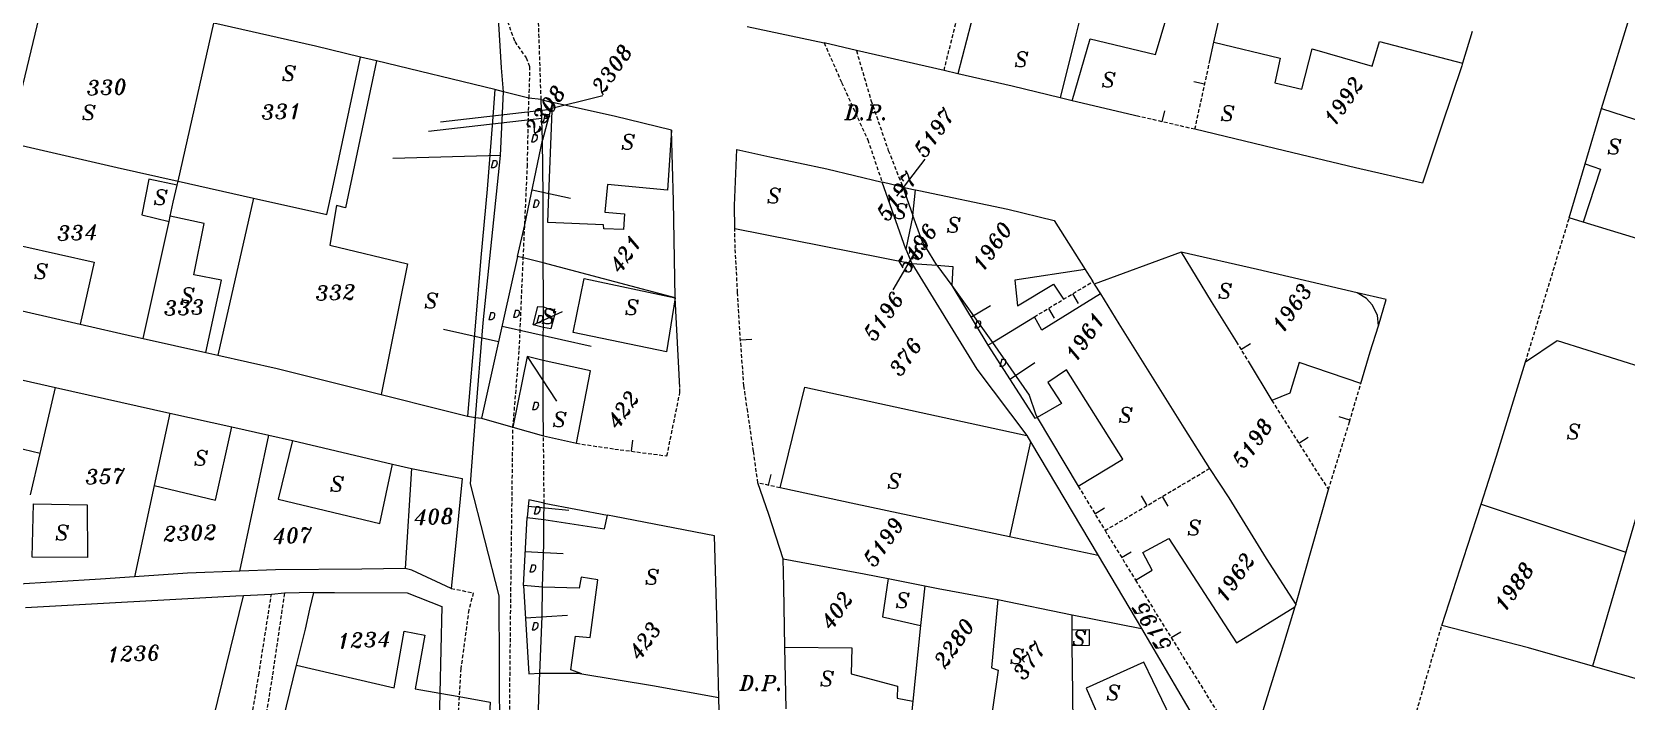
# Model space of a CAD drawing. Extents: x -334462 to -332769, y -29481 to -26664.
# Drawn here: x -333851.5 to -333745.1, y -28750.7 to -28706.1 of the extents above; entities that cross this region are included whole.
import ezdxf
from ezdxf.enums import TextEntityAlignment as Align

# ---------------------------------------------------------------- set-up
doc = ezdxf.new("R2010")
doc.units = 0
doc.header["$MEASUREMENT"] = 0
doc.linetypes.add('HIDDEN', pattern=[0.375, 0.25, -0.125])
for name, color, linetype in [('17', 7, 'CONTINUOUS'), ('18', 7, 'CONTINUOUS'), ('20', 7, 'CONTINUOUS'), ('DP$DIVIDING$LINE', 7, 'CONTINUOUS'), ('EASEMENT$BOUNDA$', 7, 'CONTINUOUS'), ('ENC$$ST$$A$$TEXT', 7, 'CONTINUOUS'), ('ENCRO$$AREA$TEXT', 7, 'CONTINUOUS'), ('ENCROACHED$WALL', 7, 'CONTINUOUS'), ('MAP$SHEET$BOUND$', 7, 'CONTINUOUS'), ('OUTER$FRAME', 7, 'CONTINUOUS'), ('PARCEL$BOUNDARY', 7, 'CONTINUOUS'), ('PARCEL$NUMBER', 7, 'CONTINUOUS'), ('STRUC$$FOOTPRINT', 7, 'CONTINUOUS')]:
    doc.layers.add(name, color=color, linetype=linetype)
doc.styles.add('ITALICT', font='ITALICT', dxfattribs={"height": 0.2})

msp = doc.modelspace()

# ---------------------------------------------------------------- linework, layer by layer
at = {"layer": '17', "color": 1, "linetype": 'Continuous'}
for p, q in [((-333773.21, -28709.55), (-333773.94, -28709.39)), ((-333776.04, -28712.05), (-333775.87, -28711.32)), ((-333782.03, -28723.53), (-333781.65, -28724.17)), ((-333777.04, -28737.66), (-333777.43, -28737.01)), ((-333776.04, -28737.06), (-333775.66, -28737.7))]:
    msp.add_line(p, q, dxfattribs=at)
at = {"layer": '18', "color": 1, "linetype": 'Continuous'}
for p, q in [((-333783.64, -28724.51), (-333783.25, -28725.15)), ((-333804.2, -28726.61), (-333803.45, -28726.55)), ((-333770.79, -28727.24), (-333770.15, -28726.85)), ((-333763.51, -28731.97), (-333764.22, -28731.75)), ((-333811.47, -28734.04), (-333811.38, -28733.3)), ((-333766.92, -28733.5), (-333766.29, -28733.1)), ((-333802.33, -28736.31), (-333802.16, -28735.58)), ((-333780.54, -28738.21), (-333779.9, -28737.82)), ((-333778.75, -28741.14), (-333778.11, -28740.75)), ((-333775.44, -28746.48), (-333774.8, -28746.09))]:
    msp.add_line(p, q, dxfattribs=at)
at = {"layer": 'DP$DIVIDING$LINE', "color": 2, "linetype": 'HIDDEN'}
for p, q in [((-333817.51, -28710.56), (-333817.78, -28702.39)), ((-333818.7, -28721.13), (-333818.6, -28718.92)), ((-333817.31, -28737.5), (-333817.35, -28733)), ((-333822.99, -28750.41), (-333823.27, -28754.97))]:
    msp.add_line(p, q, dxfattribs=at)
at = {"layer": 'DP$DIVIDING$LINE', "color": 30, "linetype": 'HIDDEN'}
for p, q in [((-333751.78, -28728.07), (-333748.87, -28718.47)), ((-333759.05, -28751.38), (-333757.38, -28745.68))]:
    msp.add_line(p, q, dxfattribs=at)
at = {"layer": 'DP$DIVIDING$LINE', "color": 2, "linetype": 'HIDDEN'}
for points in [[(-333815.41, -28673.7), (-333815.98, -28675.23), (-333817.39, -28678.84), (-333818.23, -28681.19), (-333819.54, -28688.61), (-333820.1, -28694.86), (-333820.12, -28701.11), (-333819.89, -28705), (-333819.27, -28706.7), (-333818.52, -28707.78), (-333818.28, -28708.36), (-333818.33, -28710.47)], [(-333798.62, -28706.78), (-333797.45, -28709.42), (-333796.38, -28711.77), (-333795.7, -28713.25), (-333794.74, -28716.09)], [(-333796.46, -28707.3), (-333795.49, -28710.61), (-333794.33, -28713.96), (-333793.36, -28716.41)], [(-333818.6, -28718.92), (-333818.43, -28715.05), (-333818.33, -28710.47)], [(-333819.39, -28732.44), (-333818.97, -28727.25), (-333818.7, -28721.13)], [(-333818.79, -28788.48), (-333819.05, -28780.43), (-333819.23, -28776.26), (-333819.75, -28764.77), (-333819.53, -28743.36), (-333819.39, -28732.44)], [(-333823.51, -28743.19), (-333822.04, -28743.49), (-333822.34, -28744.63), (-333822.87, -28748.54), (-333822.99, -28750.41)]]:
    msp.add_lwpolyline(points, dxfattribs=at)
at = {"layer": 'EASEMENT$BOUNDA$', "color": 3, "linetype": 'HIDDEN'}
for points in [[(-333840.51, -28774.47), (-333839.57, -28768.85), (-333837.98, -28758.72), (-333836.36, -28748.96), (-333835.52, -28743.59)], [(-333834.65, -28743.52), (-333835.46, -28749.04), (-333836.33, -28754.46), (-333837.66, -28763.84)]]:
    msp.add_lwpolyline(points, dxfattribs=at)
at = {"layer": 'ENC$$ST$$A$$TEXT', "color": 1, "linetype": 'Continuous'}
for p, q in [((-333816.88, -28711.23), (-333824.24, -28712.08)), ((-333817.46, -28711.83), (-333825.04, -28712.7)), ((-333820.22, -28714.31), (-333827.41, -28714.5)), ((-333788.82, -28725.1), (-333787.5, -28724.31)), ((-333818.04, -28725.6), (-333816.08, -28724.72)), ((-333820.35, -28726.74), (-333824.02, -28725.92)), ((-333818.45, -28727.71), (-333816.49, -28730.7)), ((-333786.24, -28729.24), (-333784.55, -28728.12)), ((-333818.57, -28740.74), (-333816.05, -28740.86))]:
    msp.add_line(p, q, dxfattribs=at)
at = {"layer": 'ENCRO$$AREA$TEXT', "color": 5, "linetype": 'Continuous'}
for p, q in [((-333818.12, -28716.6), (-333815.54, -28717.14)), ((-333820.12, -28725.69), (-333814.16, -28727.03)), ((-333818.38, -28737.71), (-333815.67, -28737.98)), ((-333818.55, -28745.16), (-333815.76, -28744.99))]:
    msp.add_line(p, q, dxfattribs=at)
at = {"layer": 'ENCROACHED$WALL', "color": 5, "linetype": 'Continuous'}
for p, q in [((-333818.6, -28718.92), (-333817.43, -28713.28)), ((-333819.08, -28721.04), (-333818.6, -28718.92)), ((-333818.7, -28721.13), (-333819.08, -28721.04)), ((-333817.37, -28721.46), (-333818.7, -28721.13)), ((-333821.5, -28731.84), (-333819.39, -28732.44))]:
    msp.add_line(p, q, dxfattribs=at)
for points in [[(-333819.08, -28721.04), (-333819.97, -28725.03), (-333821.5, -28731.84)], [(-333817.31, -28737.5), (-333818.33, -28737.28), (-333818.45, -28738.46)], [(-333818.68, -28742.99), (-333818.33, -28748.89), (-333817.6, -28748.85)]]:
    msp.add_lwpolyline(points, dxfattribs=at)
at = {"layer": 'MAP$SHEET$BOUND$', "color": 6, "linetype": 'Continuous'}
for points in [[(-333820.03, -28710.04), (-333820.15, -28708.45), (-333821.15, -28691.89), (-333819.1, -28682.24), (-333816.68, -28673.22)], [(-333821.89, -28731.78), (-333821.39, -28725.46), (-333820.22, -28714.31), (-333820.03, -28710.04)], [(-333818.79, -28788.48), (-333820.12, -28786.94), (-333820.31, -28743.7), (-333822.23, -28736.21), (-333821.89, -28731.78)]]:
    msp.add_lwpolyline(points, dxfattribs=at)
at = {"layer": 'OUTER$FRAME', "color": 2, "linetype": 'Continuous'}
for p, q in [((-333817.24, -28711.26), (-333813.39, -28710.29)), ((-333793.76, -28717.01), (-333791.88, -28714.54)), ((-333792.41, -28720.48), (-333794.03, -28723.26))]:
    msp.add_line(p, q, dxfattribs=at)
at = {"layer": 'PARCEL$BOUNDARY', "color": 2, "linetype": 'HIDDEN'}
for p, q in [((-333790.61, -28708.63), (-333788.76, -28701.17)), ((-333773.86, -28712.55), (-333772.88, -28708.06)), ((-333773.86, -28712.55), (-333777.61, -28711.69)), ((-333782.64, -28723.9), (-333780.68, -28722.72)), ((-333784.58, -28725.07), (-333782.64, -28723.9)), ((-333771.11, -28726.72), (-333770.3, -28728.03)), ((-333779.86, -28739.33), (-333772.89, -28735.19)), ((-333801.56, -28736.48), (-333803.04, -28736.15)), ((-333781.65, -28736.37), (-333779.86, -28739.33)), ((-333779.86, -28739.33), (-333777.82, -28742.65)), ((-333777.82, -28742.65), (-333770.4, -28754.61))]:
    msp.add_line(p, q, dxfattribs=at)
at = {"layer": 'PARCEL$BOUNDARY', "color": 7, "linetype": 'Continuous'}
for p, q in [((-333851.05, -28705.08), (-333853.04, -28713.44)), ((-333772.59, -28706.74), (-333772.07, -28704.38)), ((-333841.75, -28716.01), (-333839.37, -28705.46)), ((-333803.75, -28705.7), (-333798.62, -28706.78)), ((-333755.34, -28706.02), (-333755.99, -28708.14)), ((-333796.46, -28707.3), (-333798.62, -28706.78)), ((-333790.61, -28708.63), (-333796.46, -28707.3)), ((-333772.88, -28708.06), (-333772.59, -28706.74)), ((-333828.5, -28707.99), (-333829.57, -28707.73)), ((-333820.61, -28709.9), (-333828.5, -28707.99)), ((-333789.69, -28708.85), (-333790.61, -28708.63)), ((-333817.51, -28710.56), (-333816.76, -28710.76)), ((-333817.43, -28713.28), (-333817.51, -28710.56)), ((-333782.05, -28710.65), (-333782.85, -28710.46)), ((-333777.61, -28711.69), (-333782.05, -28710.65)), ((-333816.76, -28710.76), (-333817.43, -28713.28)), ((-333747.8, -28714.85), (-333746.71, -28711.17)), ((-333746.71, -28711.17), (-333743.76, -28712.12)), ((-333748.87, -28718.47), (-333747.8, -28714.85)), ((-333841.81, -28716.28), (-333841.75, -28716.01)), ((-333841.75, -28716.01), (-333836.72, -28717.14)), ((-333793.17, -28720.55), (-333794.74, -28716.09)), ((-333793.36, -28716.41), (-333794.74, -28716.09)), ((-333793.36, -28716.41), (-333792.7, -28718.3)), ((-333836.72, -28717.14), (-333839.1, -28727.62)), ((-333844.08, -28726.51), (-333842.35, -28718.71)), ((-333842.35, -28718.71), (-333842.27, -28718.35)), ((-333792.7, -28718.3), (-333793.17, -28720.55)), ((-333747.94, -28718.75), (-333748.87, -28718.47)), ((-333737.43, -28721.95), (-333747.94, -28718.75)), ((-333793.17, -28720.55), (-333792.76, -28721.51)), ((-333774.78, -28720.75), (-333780.58, -28722.88)), ((-333808.57, -28723.8), (-333817.37, -28721.46)), ((-333792.76, -28721.51), (-333791.09, -28721.63)), ((-333791.09, -28721.63), (-333790.1, -28722.97)), ((-333790.1, -28722.97), (-333787.38, -28726.77)), ((-333780.68, -28722.72), (-333780.58, -28722.88)), ((-333780.58, -28722.88), (-333780.17, -28723.54)), ((-333855.46, -28723.92), (-333848.28, -28725.55)), ((-333817.36, -28725.78), (-333817.36, -28724.41)), ((-333808.26, -28729.78), (-333808.57, -28723.8)), ((-333787.38, -28726.77), (-333784.58, -28725.07)), ((-333844.08, -28726.51), (-333839.9, -28727.44)), ((-333839.9, -28727.44), (-333839.1, -28727.62)), ((-333770.3, -28728.03), (-333768.72, -28730.65)), ((-333850.96, -28734.19), (-333849.94, -28729.78)), ((-333849.94, -28729.78), (-333842.31, -28731.5)), ((-333842.31, -28731.5), (-333843.35, -28736.33)), ((-333842.31, -28731.5), (-333838.16, -28732.42)), ((-333784.4, -28731.78), (-333781.65, -28736.37)), ((-333838.16, -28732.42), (-333835.7, -28732.97)), ((-333837.62, -28742.04), (-333835.7, -28732.97)), ((-333835.7, -28732.97), (-333834.12, -28733.33)), ((-333817.35, -28733), (-333815.16, -28733.51)), ((-333785.08, -28732.99), (-333784.83, -28733.41)), ((-333834.12, -28733.33), (-333827.44, -28734.9)), ((-333784.83, -28733.41), (-333780.31, -28741)), ((-333851.6, -28736.95), (-333850.96, -28734.19)), ((-333827.44, -28734.9), (-333826.16, -28735.19)), ((-333826.16, -28735.19), (-333826.59, -28741.87)), ((-333843.35, -28736.33), (-333844.65, -28742.42)), ((-333767.13, -28744.26), (-333764.95, -28736.6)), ((-333817.32, -28738.6), (-333817.31, -28737.5)), ((-333817.31, -28737.5), (-333813.09, -28738.3)), ((-333744.1, -28737.41), (-333745.09, -28740.77)), ((-333780.31, -28741), (-333786.24, -28739.75)), ((-333780.31, -28741), (-333777.43, -28745.88)), ((-333745.09, -28740.77), (-333747.31, -28748.38)), ((-333794.33, -28742.53), (-333791.89, -28743.03)), ((-333840.66, -28757.06), (-333837.39, -28743.7)), ((-333835.52, -28743.59), (-333837.39, -28743.7)), ((-333834.65, -28743.52), (-333835.52, -28743.59)), ((-333832.68, -28743.47), (-333834.65, -28743.52)), ((-333791.89, -28743.03), (-333792.17, -28745.68)), ((-333787.01, -28743.94), (-333782.06, -28744.95)), ((-333767.13, -28744.26), (-333767.18, -28744.43)), ((-333792.17, -28745.68), (-333792.7, -28750.71)), ((-333782.06, -28744.95), (-333777.43, -28745.88)), ((-333782.05, -28745.95), (-333782.06, -28744.95)), ((-333782.05, -28747.02), (-333782.05, -28745.95)), ((-333777.43, -28745.88), (-333771.26, -28756.33)), ((-333801.14, -28751.23), (-333801.23, -28747.12)), ((-333834.95, -28752.87), (-333833.84, -28748.31)), ((-333743.53, -28749.47), (-333747.31, -28748.38)), ((-333824.28, -28750.18), (-333824.39, -28754.8)), ((-333792.7, -28750.71), (-333792.9, -28752.65))]:
    msp.add_line(p, q, dxfattribs=at)
for points in [[(-333780.25, -28700), (-333781.81, -28706.25), (-333782.85, -28710.46)], [(-333746.71, -28711.17), (-333744.51, -28703.99), (-333741.49, -28704.95)], [(-333829.57, -28707.73), (-333832.57, -28707), (-333839.37, -28705.46)], [(-333836.72, -28717.14), (-333831.82, -28718.24), (-333831.45, -28716.52), (-333830.11, -28710.25), (-333829.57, -28707.73)], [(-333755.99, -28708.14), (-333756.04, -28708.31), (-333757.38, -28712.27), (-333758.66, -28716.15), (-333763.14, -28715.12), (-333767.88, -28713.98), (-333773.86, -28712.55)], [(-333782.85, -28710.46), (-333786.07, -28709.68), (-333789.69, -28708.85)], [(-333820.61, -28709.9), (-333820.75, -28712.01), (-333821.11, -28716.55), (-333821.53, -28721.11), (-333821.91, -28725.69), (-333822.43, -28731.69)], [(-333808.8, -28712.6), (-333812.64, -28711.67), (-333816.76, -28710.76)], [(-333808.57, -28723.8), (-333808.68, -28717.33), (-333808.8, -28712.6)], [(-333853.04, -28713.44), (-333845.81, -28715.1), (-333841.75, -28716.01)], [(-333817.37, -28721.46), (-333817.38, -28717.41), (-333817.38, -28716.96), (-333817.43, -28713.28)], [(-333804.58, -28719.18), (-333804.59, -28717.64), (-333804.44, -28713.91), (-333802.24, -28714.38), (-333800.33, -28714.78), (-333798.43, -28715.2), (-333794.74, -28716.09)], [(-333842.27, -28718.35), (-333842.07, -28717.42), (-333841.81, -28716.28)], [(-333793.36, -28716.41), (-333792.64, -28716.56), (-333792.52, -28716.59)], [(-333792.52, -28716.59), (-333792.3, -28716.63), (-333786.36, -28717.89), (-333783.25, -28718.64), (-333781.19, -28721.9)], [(-333791.09, -28721.63), (-333792.07, -28720.01), (-333792.7, -28718.3)], [(-333774.78, -28720.75), (-333772.78, -28724.04), (-333771.11, -28726.72)], [(-333763.02, -28723.47), (-333769.68, -28721.92), (-333774.78, -28720.75)], [(-333817.36, -28724.41), (-333817.36, -28723.72), (-333817.37, -28721.46)], [(-333792.76, -28721.51), (-333788.42, -28728.55), (-333785.08, -28732.99)], [(-333781.19, -28721.9), (-333781.07, -28722.09), (-333780.68, -28722.72)], [(-333761.61, -28725.66), (-333761.08, -28723.92), (-333763.02, -28723.47)], [(-333780.17, -28723.54), (-333778.94, -28725.54), (-333774.59, -28732.48), (-333772.89, -28735.19)], [(-333848.28, -28725.55), (-333844.79, -28726.35), (-333844.08, -28726.51)], [(-333817.37, -28727.99), (-333817.37, -28726.67), (-333817.37, -28726.23), (-333817.36, -28725.78)], [(-333762.78, -28729.51), (-333762.15, -28727.4), (-333761.61, -28725.66)], [(-333751.78, -28728.07), (-333749.67, -28726.65), (-333741.75, -28729.13)], [(-333839.1, -28727.62), (-333835.13, -28728.52), (-333828.19, -28730.25)], [(-333787.38, -28726.77), (-333784.92, -28730.3), (-333784.5, -28731.55), (-333784.4, -28731.78)], [(-333856.92, -28728.18), (-333852.58, -28729.18), (-333849.94, -28729.78)], [(-333817.35, -28733), (-333817.38, -28731.21), (-333817.37, -28727.99)], [(-333754.75, -28737.57), (-333753.73, -28734.36), (-333751.78, -28728.07)], [(-333828.19, -28730.25), (-333824.12, -28731.27), (-333822.43, -28731.69)], [(-333826.16, -28735.19), (-333822.79, -28735.86), (-333823.16, -28739.71), (-333823.51, -28743.19)], [(-333772.89, -28735.19), (-333771.59, -28737.15), (-333769.1, -28741.2), (-333767.13, -28744.26)], [(-333801.34, -28741.22), (-333802.31, -28738.25), (-333803.04, -28736.15)], [(-333786.24, -28739.75), (-333796.5, -28737.58), (-333801.56, -28736.48)], [(-333805.65, -28750.47), (-333805.77, -28745.04), (-333805.93, -28739.69), (-333812.61, -28738.4), (-333813.09, -28738.3)], [(-333757.38, -28745.68), (-333755.65, -28740.38), (-333754.75, -28737.57)], [(-333817.41, -28743.12), (-333817.34, -28740.22), (-333817.32, -28738.6)], [(-333801.34, -28741.22), (-333795.94, -28742.21), (-333794.33, -28742.53)], [(-333801.23, -28747.12), (-333801.3, -28743.08), (-333801.34, -28741.22)], [(-333844.65, -28742.42), (-333846.92, -28742.58), (-333852.77, -28742.94), (-333852.99, -28742.96)], [(-333837.62, -28742.04), (-333841.13, -28742.18), (-333844.65, -28742.42)], [(-333826.59, -28741.87), (-333829.49, -28741.91), (-333835.24, -28741.95), (-333837.62, -28742.04)], [(-333823.51, -28743.19), (-333826.14, -28741.98), (-333826.59, -28741.87)], [(-333837.39, -28743.7), (-333837.89, -28743.72), (-333851.93, -28744.49)], [(-333833.84, -28748.31), (-333833.25, -28745.91), (-333832.95, -28744.58), (-333832.68, -28743.47)], [(-333832.68, -28743.47), (-333831.88, -28743.46), (-333831.31, -28743.46), (-333826.46, -28743.48), (-333824.14, -28744.41), (-333824.28, -28750.18)], [(-333817.6, -28748.85), (-333817.45, -28745.05), (-333817.41, -28743.12)], [(-333791.89, -28743.03), (-333791, -28743.19), (-333787.01, -28743.94)], [(-333787.01, -28743.94), (-333787.43, -28748.49), (-333786.99, -28748.65), (-333787.74, -28753.74)], [(-333767.18, -28744.43), (-333768.09, -28747.42), (-333769.43, -28751.73), (-333770.4, -28754.61)], [(-333747.31, -28748.38), (-333751.58, -28747.17), (-333757.38, -28745.68)], [(-333781.97, -28754.48), (-333782.02, -28750.16), (-333782.05, -28747.02)], [(-333817.96, -28761), (-333817.93, -28758.69), (-333817.82, -28755.74), (-333817.73, -28752.63), (-333817.65, -28749.9), (-333817.6, -28748.85)], [(-333817.6, -28748.85), (-333815.05, -28748.86), (-333814.79, -28748.9)], [(-333814.79, -28748.9), (-333810.08, -28749.67), (-333805.65, -28750.47)], [(-333805.46, -28757.08), (-333805.52, -28755.36), (-333805.55, -28754.07), (-333805.65, -28750.47)]]:
    msp.add_lwpolyline(points, dxfattribs=at)
at = {"layer": 'PARCEL$BOUNDARY', "color": 2, "linetype": 'HIDDEN'}
for points in [[(-333803.04, -28736.15), (-333803.33, -28734.04), (-333803.72, -28731.4), (-333803.97, -28729.68), (-333804.22, -28726.31), (-333804.39, -28723.44), (-333804.56, -28720.49), (-333804.58, -28719.18)], [(-333815.16, -28733.51), (-333812.6, -28733.89), (-333809.11, -28734.35), (-333808.24, -28730.1), (-333808.26, -28729.78)], [(-333764.95, -28736.6), (-333763.54, -28732.08), (-333762.78, -28729.51)], [(-333768.72, -28730.65), (-333768.08, -28731.68), (-333764.95, -28736.6)]]:
    msp.add_lwpolyline(points, dxfattribs=at)
at = {"layer": 'STRUC$$FOOTPRINT', "color": 1, "linetype": 'Continuous'}
for p, q in [((-333820.03, -28710.04), (-333820.61, -28709.9)), ((-333818.33, -28710.47), (-333820.03, -28710.04)), ((-333817.51, -28710.56), (-333818.33, -28710.47)), ((-333792.7, -28718.3), (-333792.52, -28716.59)), ((-333804.58, -28719.18), (-333792.76, -28721.51)), ((-333790.1, -28722.97), (-333787.69, -28726.97)), ((-333808.57, -28723.8), (-333809.15, -28727.41)), ((-333787.69, -28726.97), (-333787.38, -28726.77)), ((-333822.43, -28731.69), (-333821.89, -28731.78)), ((-333821.89, -28731.78), (-333821.5, -28731.84)), ((-333819.39, -28732.44), (-333817.35, -28733)), ((-333784.83, -28733.41), (-333786.24, -28739.75)), ((-333851.4, -28737.55), (-333847.82, -28737.62)), ((-333754.75, -28737.57), (-333745.09, -28740.77)), ((-333818.68, -28742.99), (-333818.45, -28738.46)), ((-333818.45, -28738.46), (-333817.32, -28738.6)), ((-333817.41, -28743.12), (-333818.68, -28742.99)), ((-333775.47, -28751.85), (-333777.28, -28748.12)), ((-333824.28, -28750.18), (-333822.99, -28750.41))]:
    msp.add_line(p, q, dxfattribs=at)
for points in [[(-333782.03, -28699.57), (-333782.77, -28702.61), (-333783.12, -28702.52), (-333783.86, -28705.43), (-333788.53, -28704.39), (-333789.69, -28708.85)], [(-333782.05, -28710.65), (-333780.86, -28706.52), (-333776.48, -28707.57), (-333774.66, -28701.42)], [(-333772.59, -28706.74), (-333768.16, -28707.81), (-333768.53, -28709.45), (-333766.72, -28709.88), (-333766.03, -28707.18), (-333762.03, -28708.33), (-333761.54, -28706.69), (-333755.99, -28708.14)], [(-333828.5, -28707.99), (-333830.58, -28717.79), (-333831.17, -28717.64), (-333831.62, -28720.29), (-333826.43, -28721.54), (-333828.19, -28730.25)], [(-333808.8, -28712.6), (-333809.07, -28716.62), (-333813.07, -28716.24), (-333813.25, -28718.08), (-333811.95, -28718.19), (-333812.01, -28719.25), (-333813.33, -28719.2), (-333813.35, -28718.92), (-333817.06, -28718.77), (-333817.02, -28717.49), (-333816.76, -28710.76)], [(-333747.8, -28714.85), (-333746.79, -28715.21), (-333747.94, -28718.75)], [(-333841.81, -28716.28), (-333843.7, -28715.87), (-333844.18, -28718.27), (-333842.35, -28718.71)], [(-333839.9, -28727.44), (-333838.85, -28722.61), (-333840.7, -28722.27), (-333840.01, -28718.83), (-333842.27, -28718.35)], [(-333854.52, -28719.81), (-333847.36, -28721.41), (-333848.28, -28725.55)], [(-333791.09, -28721.63), (-333790.02, -28721.71), (-333790.1, -28722.97)], [(-333781.19, -28721.9), (-333785.88, -28722.62), (-333785.71, -28724.34), (-333783.29, -28722.89), (-333782.64, -28723.9)], [(-333809.15, -28727.41), (-333815.37, -28726.11), (-333814.64, -28722.52), (-333808.57, -28723.8)], [(-333761.61, -28725.66), (-333761.67, -28724.95), (-333762.02, -28724.27), (-333762.4, -28723.84), (-333763.02, -28723.47)], [(-333817.36, -28725.78), (-333818.04, -28725.6), (-333817.74, -28724.38), (-333817.36, -28724.41)], [(-333817.36, -28724.41), (-333816.54, -28724.71), (-333816.87, -28725.88), (-333817.36, -28725.78)], [(-333780.17, -28723.54), (-333784.07, -28725.96), (-333784.58, -28725.07)], [(-333817.37, -28727.99), (-333818.45, -28727.71), (-333819.39, -28732.44)], [(-333787.69, -28726.97), (-333784.54, -28731.83), (-333784.4, -28731.78)], [(-333850.96, -28734.19), (-333858.22, -28732.45), (-333857.13, -28728.6)], [(-333815.16, -28733.51), (-333814.21, -28728.68), (-333817.37, -28727.99)], [(-333781.65, -28736.37), (-333778.67, -28734.57), (-333782.44, -28728.6), (-333783.67, -28729.44), (-333782.77, -28730.85), (-333784.4, -28731.78)], [(-333762.78, -28729.51), (-333766.89, -28728.11), (-333767.52, -28730.17), (-333768.72, -28730.65)], [(-333801.56, -28736.48), (-333799.91, -28729.76), (-333785.08, -28732.99)], [(-333843.35, -28736.33), (-333839.26, -28737.3), (-333838.16, -28732.42)], [(-333834.12, -28733.33), (-333835.07, -28737.24), (-333828.27, -28738.87), (-333827.44, -28734.9)], [(-333847.82, -28737.62), (-333847.8, -28741.12), (-333851.49, -28741.11), (-333851.4, -28737.55)], [(-333817.32, -28738.6), (-333813.27, -28739.21), (-333813.09, -28738.3)], [(-333777.82, -28742.65), (-333776.72, -28741.97), (-333777.33, -28740.79), (-333775.59, -28739.86), (-333771.08, -28746.83), (-333767.18, -28744.43)], [(-333814.79, -28748.9), (-333815.53, -28748.63), (-333815.22, -28746.37), (-333814.24, -28746.47), (-333813.72, -28742.63), (-333814.84, -28742.44), (-333814.97, -28743.17), (-333817.41, -28743.12)], [(-333794.33, -28742.53), (-333794.72, -28745.08), (-333792.17, -28745.68)], [(-333833.84, -28748.31), (-333827.33, -28749.82), (-333826.65, -28746.04), (-333825.28, -28746.31), (-333825.93, -28749.89), (-333824.28, -28750.18)], [(-333782.05, -28745.95), (-333780.92, -28745.93), (-333780.92, -28747), (-333782.05, -28747.02)], [(-333801.23, -28747.12), (-333796.77, -28747.15), (-333796.8, -28748.89), (-333793.71, -28749.72), (-333793.75, -28750.51), (-333792.7, -28750.71)], [(-333777.28, -28748.12), (-333781.12, -28749.85), (-333779.45, -28753.68), (-333775.47, -28751.85)], [(-333822.99, -28750.41), (-333820.92, -28750.78), (-333821.16, -28755.28), (-333823.27, -28754.97)]]:
    msp.add_lwpolyline(points, dxfattribs=at)

# ---------------------------------------------------------------- texts
at = {"layer": '20', "color": 2, "linetype": 'Continuous', "style": 'ITALICT'}
for s, p in [('2308', (-333813.39, -28710.29)), ('5197', (-333791.88, -28714.54))]:
    msp.add_text(s, height=1, rotation=55.2388, dxfattribs=at).set_placement(p)
msp.add_text('5196', height=1, rotation=55.2388, dxfattribs=at).set_placement((-333794.03, -28723.26), align=Align.TOP_RIGHT)
at = {"layer": 'DP$DIVIDING$LINE', "color": 4, "linetype": 'Continuous', "style": 'ITALICT'}
msp.add_text('D.P.', height=1, dxfattribs=at).set_placement((-333795.79, -28711.42), align=Align.MIDDLE)
at = {"layer": 'DP$DIVIDING$LINE', "color": 2, "linetype": 'Continuous', "style": 'ITALICT'}
msp.add_text('D.P.', height=1, dxfattribs=at).set_placement((-333802.8, -28749.5), align=Align.MIDDLE)
at = {"layer": 'ENC$$ST$$A$$TEXT', "color": 1, "linetype": 'Continuous', "style": 'ITALICT'}
for s, p in [('P', (-333817.23, -28711.82)), ('D', (-333818.01, -28713.15)), ('D', (-333820.7, -28714.88)), ('D', (-333820.86, -28725.02)), ('D', (-333817.65, -28725.22)), ('D', (-333788.41, -28725.58)), ('D', (-333786.74, -28728.14)), ('D', (-333817.94, -28731.02)), ('D', (-333818.12, -28741.86))]:
    msp.add_text(s, height=0.5, dxfattribs=at).set_placement(p, align=Align.MIDDLE)
at = {"layer": 'ENCRO$$AREA$TEXT', "color": 5, "linetype": 'Continuous', "style": 'ITALICT'}
for p in [(-333817.91, -28717.52), (-333819.22, -28724.87), (-333817.84, -28737.98), (-333817.97, -28745.72)]:
    msp.add_text('D', height=0.5, dxfattribs=at).set_placement(p, align=Align.MIDDLE)
at = {"layer": 'PARCEL$NUMBER', "color": 7, "linetype": 'Continuous', "style": 'ITALICT'}
for s, rotation, p in [('330', 2.1037, (-333846.51, -28709.75)), ('1992', 55.2388, (-333763.95, -28710.68)), ('331', 2.1037, (-333834.85, -28711.36)), ('334', 2.1037, (-333848.48, -28719.45)), ('1960', 55.2388, (-333787.41, -28720.38)), ('421', 55.2388, (-333811.89, -28720.87)), ('332', 2.1037, (-333831.23, -28723.44)), ('1963', 55.2388, (-333767.4, -28724.48)), ('333', 2.1037, (-333841.35, -28724.45)), ('1961', 55.2388, (-333781.21, -28726.4)), ('376', 55.2388, (-333793.17, -28727.74)), ('422', 55.2388, (-333812.06, -28731.27)), ('5198', 55.2388, (-333770.02, -28733.5)), ('357', 2.1037, (-333846.6, -28735.71)), ('408', 2.1037, (-333824.68, -28738.4)), ('2302', 2.1037, (-333840.95, -28739.49)), ('407', 2.1037, (-333834.11, -28739.66)), ('5199', 55.2388, (-333794.65, -28740.1)), ('1962', 55.2388, (-333771.22, -28742.46)), ('1988', 55.2388, (-333752.57, -28743.09)), ('402', 55.2388, (-333797.79, -28744.67)), ('423', 55.2388, (-333810.6, -28746.69)), ('2280', 55.2388, (-333789.93, -28746.85)), ('1234', 2.1037, (-333829.36, -28746.63)), ('377', 55.2388, (-333784.91, -28748.01)), ('1236', 2.1037, (-333844.73, -28747.54))]:
    msp.add_text(s, height=1, rotation=rotation, dxfattribs=at).set_placement(p, align=Align.MIDDLE)
at = {"layer": 'PARCEL$NUMBER', "color": 2, "linetype": 'Continuous', "style": 'ITALICT'}
for s, p in [('2308', (-333817.24, -28711.27)), ('5197', (-333793.76, -28717.01)), ('5196', (-333792.41, -28720.48))]:
    msp.add_text(s, height=1, rotation=55.2388, dxfattribs=at).set_placement(p, align=Align.MIDDLE)
at = {"layer": 'PARCEL$NUMBER', "color": 1, "linetype": 'Continuous', "style": 'ITALICT'}
msp.add_text('5195', height=1, rotation=121.0182, dxfattribs=at).set_placement((-333776.74, -28745.71), align=Align.MIDDLE)
at = {"layer": 'STRUC$$FOOTPRINT', "color": 1, "linetype": 'Continuous', "style": 'ITALICT'}
for p in [(-333785.44, -28707.89), (-333834.35, -28708.81), (-333779.62, -28709.25), (-333847.71, -28711.43), (-333771.68, -28711.48), (-333811.7, -28713.39), (-333745.85, -28713.71), (-333842.91, -28717.09), (-333801.96, -28716.99), (-333793.51, -28718.03), (-333789.97, -28718.94), (-333792.31, -28720.71), (-333850.9, -28722.03), (-333841.1, -28723.63), (-333824.84, -28723.99), (-333771.85, -28723.35), (-333817.02, -28725.03), (-333811.45, -28724.44), (-333816.27, -28731.92), (-333778.48, -28731.62), (-333748.58, -28732.74), (-333840.22, -28734.5), (-333831.14, -28736.22), (-333793.93, -28736.03), (-333849.49, -28739.47), (-333773.91, -28739.15), (-333810.1, -28742.43), (-333793.37, -28743.99), (-333781.58, -28746.51), (-333785.74, -28747.73), (-333798.43, -28749.22), (-333779.31, -28750.15)]:
    msp.add_text('S', height=1, dxfattribs=at).set_placement(p, align=Align.MIDDLE)

doc.saveas('drawing.dxf')
